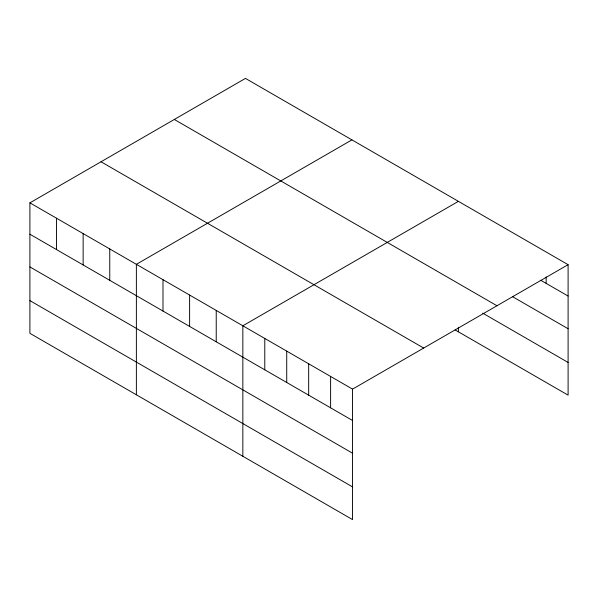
<?xml version="1.0" encoding="UTF-8"?>
<svg xmlns="http://www.w3.org/2000/svg" width="598" height="598" viewBox="0 0 598 598"><rect width="100%" height="100%" fill="white"/><g stroke="black" fill="none" stroke-linecap="round" stroke-linejoin="round"><path stroke-width="0.9" d="M29.9 202.849L352.551 389.126L352.551 519.602L29.9 333.318L29.9 202.849L245.449 78.398L568.1 264.682L568.1 395.151L455.175 329.954M351.923 139.872L136.374 264.316L136.374 394.792M458.397 201.347L242.848 325.79L242.848 456.267M352.551 389.126L568.1 264.682M540.674 280.215L568.1 296.047M512.464 296.63L568.1 328.751M174.317 119.465L496.968 305.75M482.691 313.135L568.1 362.448M101.032 161.781L423.683 348.058M29.9 234.214L352.551 420.499M29.9 266.917L352.551 453.202M29.9 300.615L352.551 486.899M546.161 276.926L546.161 283.385M458.397 327.278L458.397 331.815M330.612 376.463L330.612 407.829M308.673 363.793L308.673 395.158M286.726 351.123L286.726 382.496M264.787 338.461L264.787 369.826M216.229 310.422L216.229 341.794M189.611 295.053L189.611 326.426M162.992 279.685L162.992 311.057M109.755 248.947L109.755 280.32M83.137 233.586L83.137 264.951M56.518 218.218L56.518 249.583"/></g></svg>
